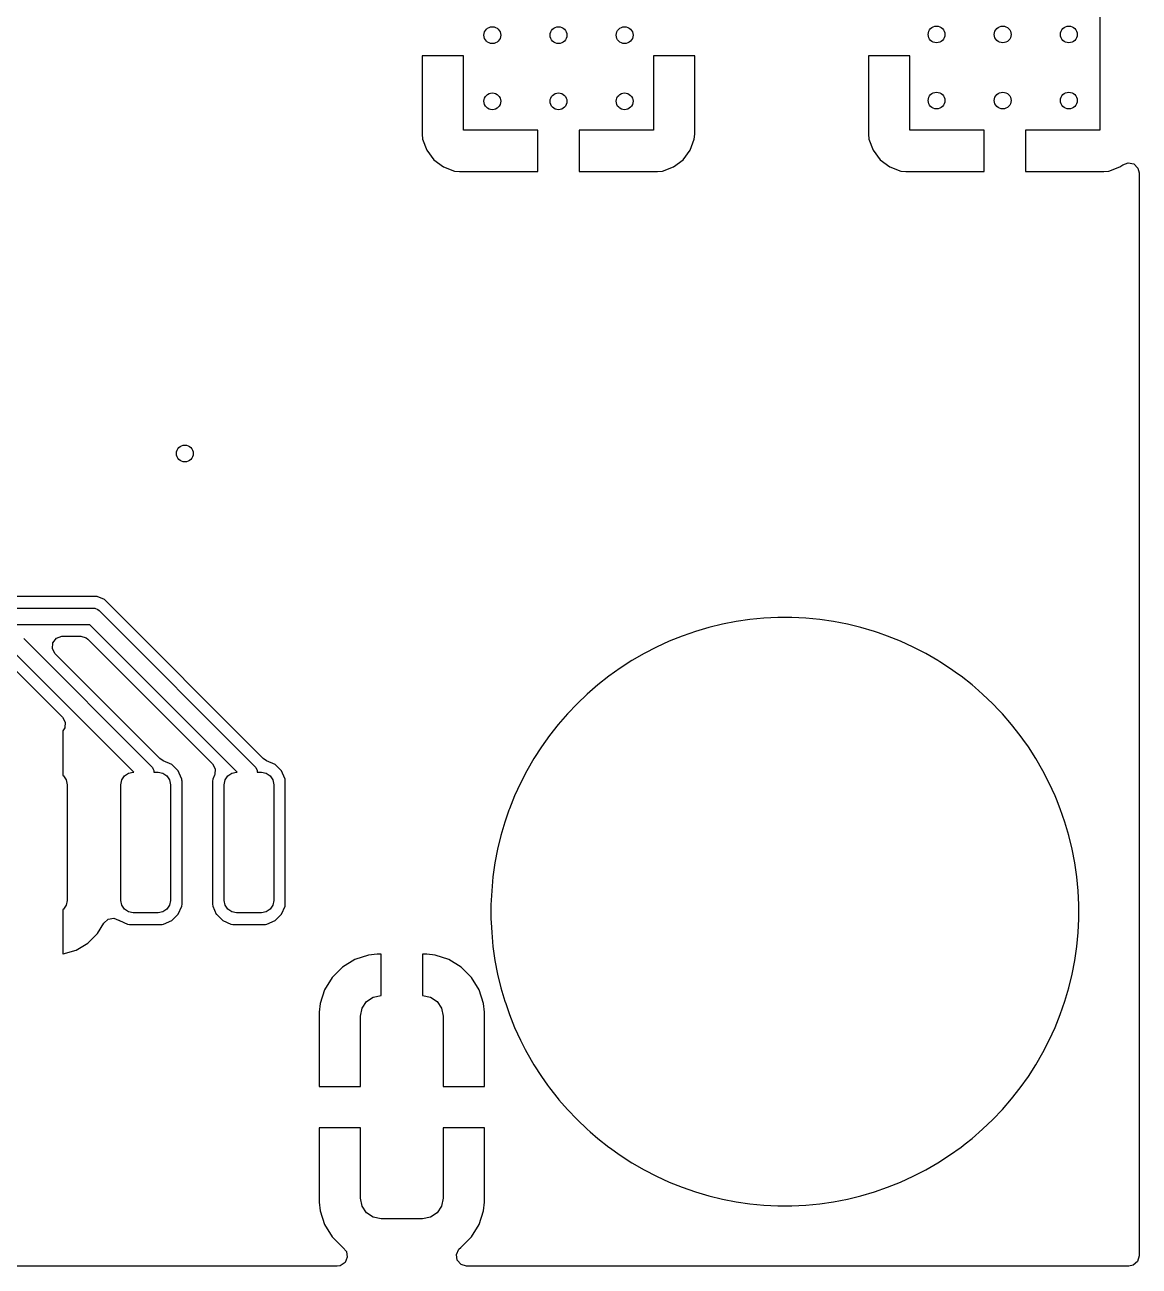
# Model space of a CAD drawing. Header units: inches. Extents: x 5.14 to 7.42, y -4.57 to -3.18.
# Drawn here: x 6.894 to 7.425, y -4.566 to -3.975 of the extents above; entities that cross this region are included whole.
import ezdxf

# ---------------------------------------------------------------- set-up
doc = ezdxf.new("R2010")
doc.units = ezdxf.units.IN
doc.header["$MEASUREMENT"] = 0
doc.layers.add('F.Cu', color=13, linetype='CONTINUOUS', true_color=0xc83434)

msp = doc.modelspace()

# ---------------------------------------------------------------- linework, layer by layer
at = {"layer": 'F.Cu', "linetype": 'CONTINUOUS'}
for p, q in [((7.40585, -3.93434), (7.40585, -4.02489)), ((7.1027, -3.98946), (7.08302, -3.98946)), ((7.08302, -3.98946), (7.08302, -4.02677)), ((7.1027, -4.02489), (7.1027, -3.98946)), ((7.21294, -3.98946), (7.19326, -3.98946)), ((7.19326, -3.98946), (7.19326, -4.02489)), ((7.21294, -4.02677), (7.21294, -3.98946)), ((7.3153, -3.98946), (7.29562, -3.98946)), ((7.29562, -3.98946), (7.29562, -4.02677)), ((7.3153, -4.02489), (7.3153, -3.98946)), ((7.08302, -4.02677), (7.08327, -4.02912)), ((7.08327, -4.02912), (7.08327, -4.02912)), ((7.08327, -4.02912), (7.08525, -4.03442)), ((7.13814, -4.02489), (7.1027, -4.02489)), ((7.13814, -4.04457), (7.13814, -4.02489)), ((7.19326, -4.02489), (7.15782, -4.02489)), ((7.15782, -4.02489), (7.15782, -4.04457)), ((7.21071, -4.03442), (7.21269, -4.02912)), ((7.21269, -4.02912), (7.21294, -4.02677)), ((7.21269, -4.02912), (7.21269, -4.02912)), ((7.21294, -4.02677), (7.21294, -4.02677)), ((7.29562, -4.02677), (7.29587, -4.02912)), ((7.29587, -4.02912), (7.29587, -4.02912)), ((7.29587, -4.02912), (7.29785, -4.03442)), ((7.35074, -4.02489), (7.3153, -4.02489)), ((7.35074, -4.04457), (7.35074, -4.02489)), ((7.40585, -4.02489), (7.37042, -4.02489)), ((7.37042, -4.02489), (7.37042, -4.04457)), ((7.08525, -4.03442), (7.08525, -4.03442)), ((7.08525, -4.03442), (7.08864, -4.03895)), ((7.20732, -4.03895), (7.21071, -4.03442)), ((7.21071, -4.03442), (7.21071, -4.03442)), ((7.29785, -4.03442), (7.29785, -4.03442)), ((7.29785, -4.03442), (7.30124, -4.03895)), ((7.08864, -4.03895), (7.08864, -4.03895)), ((7.08864, -4.03895), (7.09317, -4.04234)), ((7.20279, -4.04234), (7.20732, -4.03895)), ((7.20732, -4.03895), (7.20732, -4.03895)), ((7.30124, -4.03895), (7.30124, -4.03895)), ((7.30124, -4.03895), (7.30577, -4.04234)), ((7.41538, -4.04234), (7.41677, -4.04131)), ((7.41677, -4.04131), (7.41935, -4.04034)), ((7.41935, -4.04034), (7.42204, -4.04093)), ((7.42204, -4.04093), (7.42398, -4.04287)), ((7.09317, -4.04234), (7.09317, -4.04234)), ((7.09317, -4.04234), (7.09848, -4.04432)), ((7.09848, -4.04432), (7.09848, -4.04432)), ((7.09848, -4.04432), (7.10082, -4.04457)), ((7.10082, -4.04457), (7.10082, -4.04457)), ((7.10082, -4.04457), (7.13814, -4.04457)), ((7.15782, -4.04457), (7.19514, -4.04457)), ((7.19514, -4.04457), (7.19748, -4.04432)), ((7.19514, -4.04457), (7.19514, -4.04457)), ((7.19748, -4.04432), (7.20279, -4.04234)), ((7.19748, -4.04432), (7.19748, -4.04432)), ((7.20279, -4.04234), (7.20279, -4.04234)), ((7.30577, -4.04234), (7.30577, -4.04234)), ((7.30577, -4.04234), (7.31107, -4.04432)), ((7.31107, -4.04432), (7.31108, -4.04432)), ((7.31108, -4.04432), (7.31342, -4.04457)), ((7.31342, -4.04457), (7.31342, -4.04457)), ((7.31342, -4.04457), (7.35074, -4.04457)), ((7.37042, -4.04457), (7.40774, -4.04457)), ((7.40774, -4.04457), (7.41008, -4.04432)), ((7.40774, -4.04457), (7.40774, -4.04457)), ((7.41008, -4.04432), (7.41538, -4.04234)), ((7.41008, -4.04432), (7.41008, -4.04432)), ((7.41538, -4.04234), (7.41538, -4.04234)), ((7.42398, -4.04287), (7.42458, -4.04521)), ((7.42458, -4.04521), (7.42458, -4.21817)), ((7.42458, -4.21817), (7.42458, -4.56078)), ((6.92823, -4.24687), (6.30759, -4.24687)), ((6.93171, -4.24831), (6.92823, -4.24687)), ((6.92823, -4.24687), (6.92823, -4.24687)), ((7.0074, -4.324), (6.93171, -4.24831)), ((6.30328, -4.25239), (6.92635, -4.25239)), ((6.92635, -4.25239), (6.92712, -4.25247)), ((6.92712, -4.25247), (6.92854, -4.25306)), ((6.92854, -4.25306), (6.92913, -4.25355)), ((6.92913, -4.25355), (7.00334, -4.32775)), ((6.92472, -4.26027), (6.30165, -4.26027)), ((6.99498, -4.33053), (6.92472, -4.26027)), ((7.22606, -4.26008), (7.21958, -4.26166)), ((7.2326, -4.25882), (7.22606, -4.26008)), ((7.2392, -4.25787), (7.2326, -4.25882)), ((7.2326, -4.25882), (7.2326, -4.25882)), ((7.24583, -4.25724), (7.2392, -4.25787)), ((7.2392, -4.25787), (7.2392, -4.25787)), ((7.2392, -4.25787), (7.2392, -4.25787)), ((7.2392, -4.25787), (7.2392, -4.25787)), ((7.2392, -4.25787), (7.2392, -4.25787)), ((7.25249, -4.25692), (7.24583, -4.25724)), ((7.24583, -4.25724), (7.24583, -4.25724)), ((7.24583, -4.25724), (7.24583, -4.25724)), ((7.24583, -4.25724), (7.24583, -4.25724)), ((7.25915, -4.25692), (7.25249, -4.25692)), ((7.26581, -4.25724), (7.25915, -4.25692)), ((7.27244, -4.25787), (7.26581, -4.25724)), ((7.26581, -4.25724), (7.26581, -4.25724)), ((7.26581, -4.25724), (7.26581, -4.25724)), ((7.26581, -4.25724), (7.26581, -4.25724)), ((7.27245, -4.25787), (7.27244, -4.25787)), ((7.27244, -4.25787), (7.27244, -4.25787)), ((7.27244, -4.25787), (7.27244, -4.25787)), ((7.27904, -4.25882), (7.27245, -4.25787)), ((7.27245, -4.25787), (7.27245, -4.25787)), ((7.28559, -4.26008), (7.27904, -4.25882)), ((7.27904, -4.25882), (7.27904, -4.25882)), ((7.27904, -4.25882), (7.27904, -4.25882)), ((7.27904, -4.25882), (7.27904, -4.25882)), ((7.27904, -4.25882), (7.27904, -4.25882)), ((7.29206, -4.26166), (7.28559, -4.26008)), ((6.90883, -4.26676), (6.91141, -4.2658)), ((6.91141, -4.2658), (6.91175, -4.26579)), ((6.91175, -4.26579), (6.92041, -4.26579)), ((6.92041, -4.26579), (6.92305, -4.26656)), ((6.92305, -4.26656), (6.92386, -4.26722)), ((7.20689, -4.26571), (7.2007, -4.26819)), ((7.21057, -4.26444), (7.20689, -4.26571)), ((7.20689, -4.26571), (7.20689, -4.26571)), ((7.20689, -4.26571), (7.20689, -4.26571)), ((7.20689, -4.26571), (7.20689, -4.26571)), ((7.21319, -4.26353), (7.21057, -4.26444)), ((7.21958, -4.26166), (7.21319, -4.26353)), ((7.29846, -4.26353), (7.29206, -4.26166)), ((7.29206, -4.26166), (7.29206, -4.26166)), ((7.30046, -4.26423), (7.29846, -4.26353)), ((7.30475, -4.26571), (7.30046, -4.26423)), ((7.31094, -4.26819), (7.30475, -4.26571)), ((7.30475, -4.26571), (7.30475, -4.26571)), ((7.30475, -4.26571), (7.30475, -4.26571)), ((6.8933, -4.26692), (6.95412, -4.32775)), ((6.90698, -4.27171), (6.90718, -4.26896)), ((6.9083, -4.27412), (6.90698, -4.27171)), ((6.90718, -4.26896), (6.90883, -4.26676)), ((6.92386, -4.26722), (6.98314, -4.32649)), ((7.19464, -4.27096), (7.18872, -4.27401)), ((7.2007, -4.26819), (7.19464, -4.27096)), ((7.317, -4.27096), (7.31094, -4.26819)), ((7.32293, -4.27401), (7.317, -4.27096)), ((6.94577, -4.33053), (6.88888, -4.27364)), ((6.95818, -4.324), (6.9083, -4.27412)), ((7.18295, -4.27734), (7.17734, -4.28095)), ((7.18872, -4.27401), (7.18295, -4.27734)), ((7.18295, -4.27734), (7.18295, -4.27734)), ((7.18872, -4.27401), (7.18872, -4.27401)), ((7.3287, -4.27734), (7.32293, -4.27401)), ((7.32293, -4.27401), (7.32293, -4.27401)), ((7.32293, -4.27401), (7.32293, -4.27401)), ((7.32957, -4.2779), (7.3287, -4.27734)), ((7.3287, -4.27734), (7.3287, -4.27734)), ((7.3287, -4.27734), (7.3287, -4.27734)), ((7.3343, -4.28095), (7.32957, -4.2779)), ((6.88802, -4.28059), (6.91171, -4.30428)), ((7.17734, -4.28095), (7.17191, -4.28481)), ((7.17734, -4.28095), (7.17734, -4.28095)), ((7.33849, -4.28393), (7.3343, -4.28095)), ((7.3343, -4.28095), (7.3343, -4.28095)), ((7.33973, -4.28481), (7.33849, -4.28393)), ((7.16667, -4.28893), (7.16164, -4.2933)), ((7.17191, -4.28481), (7.16667, -4.28893)), ((7.16667, -4.28893), (7.16667, -4.28893)), ((7.17191, -4.28481), (7.17191, -4.28481)), ((7.34497, -4.28893), (7.33973, -4.28481)), ((7.33973, -4.28481), (7.33973, -4.28481)), ((7.33973, -4.28481), (7.33973, -4.28481)), ((7.34649, -4.29025), (7.34497, -4.28893)), ((7.34497, -4.28893), (7.34497, -4.28893)), ((7.34497, -4.28893), (7.34497, -4.28893)), ((7.35001, -4.2933), (7.34649, -4.29025)), ((7.16164, -4.2933), (7.15681, -4.2979)), ((7.16164, -4.2933), (7.16164, -4.2933)), ((7.35483, -4.2979), (7.35001, -4.2933)), ((7.35001, -4.2933), (7.35001, -4.2933)), ((7.15681, -4.2979), (7.15221, -4.30272)), ((7.35776, -4.30096), (7.35483, -4.2979)), ((7.35883, -4.30209), (7.35776, -4.30096)), ((7.35943, -4.30272), (7.35883, -4.30209)), ((6.91171, -4.30428), (6.91303, -4.30669)), ((6.91303, -4.30669), (6.91284, -4.30944)), ((7.14785, -4.30776), (7.14373, -4.31299)), ((7.15221, -4.30272), (7.14785, -4.30776)), ((7.14785, -4.30776), (7.14785, -4.30776)), ((7.15221, -4.30272), (7.15221, -4.30272)), ((7.36379, -4.30776), (7.35943, -4.30272)), ((7.35943, -4.30272), (7.35943, -4.30272)), ((7.36791, -4.31299), (7.36379, -4.30776)), ((7.36379, -4.30776), (7.36379, -4.30776)), ((7.36379, -4.30776), (7.36379, -4.30776)), ((6.91284, -4.30944), (6.91197, -4.31073)), ((6.91197, -4.31073), (6.91197, -4.3321)), ((7.14373, -4.31299), (7.13986, -4.31842)), ((7.14373, -4.31299), (7.14373, -4.31299)), ((7.36913, -4.3147), (7.36791, -4.31299)), ((7.36791, -4.31299), (7.36791, -4.31299)), ((7.36791, -4.31299), (7.36791, -4.31299)), ((7.13986, -4.31842), (7.13626, -4.32403)), ((7.13986, -4.31842), (7.13986, -4.31842)), ((7.37178, -4.31842), (7.36913, -4.3147)), ((7.37538, -4.32403), (7.37178, -4.31842)), ((7.37178, -4.31842), (7.37178, -4.31842)), ((7.37178, -4.31842), (7.37178, -4.31842)), ((6.95966, -4.32502), (6.95818, -4.324)), ((6.96381, -4.32685), (6.95966, -4.32502)), ((7.00888, -4.32502), (7.0074, -4.324)), ((7.01303, -4.32685), (7.00888, -4.32502)), ((7.13626, -4.32403), (7.13293, -4.3298)), ((7.13626, -4.32403), (7.13626, -4.32403)), ((7.37871, -4.3298), (7.37538, -4.32403)), ((6.94126, -4.33226), (6.94317, -4.33098)), ((6.94317, -4.33098), (6.94543, -4.33053)), ((6.94543, -4.33053), (6.94577, -4.33053)), ((6.95412, -4.32775), (6.95461, -4.32834)), ((6.95461, -4.32834), (6.95478, -4.32876)), ((6.95478, -4.32876), (6.9552, -4.32976)), ((6.9552, -4.32976), (6.95528, -4.33053)), ((6.95528, -4.33053), (6.95724, -4.33053)), ((6.95724, -4.33053), (6.9595, -4.33098)), ((6.9595, -4.33098), (6.96142, -4.33226)), ((6.96683, -4.32987), (6.96381, -4.32685)), ((6.96381, -4.32685), (6.96381, -4.32685)), ((6.96733, -4.33099), (6.96683, -4.32987)), ((6.96856, -4.33378), (6.96733, -4.33099)), ((6.98314, -4.32649), (6.98446, -4.32891)), ((6.98426, -4.33165), (6.98415, -4.33192)), ((6.98446, -4.32891), (6.98426, -4.33165)), ((6.99047, -4.33226), (6.99239, -4.33098)), ((6.99239, -4.33098), (6.99465, -4.33053)), ((6.99465, -4.33053), (6.99498, -4.33053)), ((7.00334, -4.32775), (7.00382, -4.32834)), ((7.00382, -4.32834), (7.00382, -4.32834)), ((7.00382, -4.32834), (7.00441, -4.32976)), ((7.00441, -4.32976), (7.00449, -4.33053)), ((7.00449, -4.33053), (7.00646, -4.33053)), ((7.00646, -4.33053), (7.00872, -4.33098)), ((7.00872, -4.33098), (7.01063, -4.33226)), ((7.01605, -4.32987), (7.01303, -4.32685)), ((7.01303, -4.32685), (7.01303, -4.32685)), ((7.01303, -4.32685), (7.01303, -4.32685)), ((7.01654, -4.33099), (7.01605, -4.32987)), ((7.01777, -4.33378), (7.01654, -4.33099)), ((7.13293, -4.3298), (7.12988, -4.33572)), ((7.13293, -4.3298), (7.13293, -4.3298)), ((7.37875, -4.32987), (7.37871, -4.3298)), ((7.38177, -4.33572), (7.37875, -4.32987)), ((6.91197, -4.3321), (6.91221, -4.33226)), ((6.91221, -4.33226), (6.91349, -4.33418)), ((6.91349, -4.33418), (6.91394, -4.33644)), ((6.91394, -4.33644), (6.91394, -4.39156)), ((6.93953, -4.33644), (6.93998, -4.33418)), ((6.93953, -4.39156), (6.93953, -4.33644)), ((6.93998, -4.33418), (6.94126, -4.33226)), ((6.96142, -4.33226), (6.9627, -4.33418)), ((6.9627, -4.33418), (6.96315, -4.33644)), ((6.96315, -4.33644), (6.96315, -4.39156)), ((6.96861, -4.33422), (6.96856, -4.33378)), ((6.96856, -4.33378), (6.96856, -4.33378)), ((6.96867, -4.33473), (6.96861, -4.33422)), ((6.96867, -4.39326), (6.96867, -4.33473)), ((6.98333, -4.33378), (6.98322, -4.33473)), ((6.98322, -4.33473), (6.98322, -4.39326)), ((6.98415, -4.33192), (6.98333, -4.33378)), ((6.98874, -4.33644), (6.98919, -4.33418)), ((6.98874, -4.39156), (6.98874, -4.33644)), ((6.98919, -4.33418), (6.99047, -4.33226)), ((7.01063, -4.33226), (7.01191, -4.33418)), ((7.01191, -4.33418), (7.01236, -4.33644)), ((7.01236, -4.33644), (7.01236, -4.39156)), ((7.01782, -4.33422), (7.01777, -4.33378)), ((7.01777, -4.33378), (7.01777, -4.33378)), ((7.01788, -4.33473), (7.01782, -4.33422)), ((7.01788, -4.39326), (7.01788, -4.33473)), ((7.12988, -4.33572), (7.12711, -4.34179)), ((7.38454, -4.34179), (7.38177, -4.33572)), ((7.38177, -4.33572), (7.38177, -4.33572)), ((7.38177, -4.33572), (7.38177, -4.33572)), ((7.12711, -4.34179), (7.12463, -4.34797)), ((7.38515, -4.34332), (7.38454, -4.34179)), ((7.38701, -4.34797), (7.38515, -4.34332)), ((7.12441, -4.34861), (7.12245, -4.35427)), ((7.12463, -4.34797), (7.12441, -4.34861)), ((7.12463, -4.34797), (7.12463, -4.34797)), ((7.12463, -4.34797), (7.12463, -4.34797)), ((7.38919, -4.35427), (7.38701, -4.34797)), ((7.38701, -4.34797), (7.38701, -4.34797)), ((7.12245, -4.35427), (7.12057, -4.36066)), ((7.39107, -4.36066), (7.38919, -4.35427)), ((7.12057, -4.36066), (7.119, -4.36714)), ((7.39264, -4.36714), (7.39107, -4.36066)), ((7.119, -4.36714), (7.11774, -4.37368)), ((7.3939, -4.37368), (7.39264, -4.36714)), ((7.11774, -4.37369), (7.11679, -4.38028)), ((7.11774, -4.37368), (7.11774, -4.37369)), ((7.39485, -4.38028), (7.3939, -4.37368)), ((7.11679, -4.38028), (7.11616, -4.38691)), ((7.11679, -4.38028), (7.11679, -4.38028)), ((7.39548, -4.38692), (7.39485, -4.38028)), ((7.11616, -4.38692), (7.11584, -4.39357)), ((7.11616, -4.38691), (7.11616, -4.38691)), ((7.11616, -4.38691), (7.11616, -4.38692)), ((7.11616, -4.38692), (7.11616, -4.38692)), ((7.3958, -4.39357), (7.39548, -4.38692)), ((6.91221, -4.39573), (6.91197, -4.39589)), ((6.91197, -4.39589), (6.91197, -4.41704)), ((6.91349, -4.39382), (6.91221, -4.39573)), ((6.91394, -4.39156), (6.91349, -4.39382)), ((6.93998, -4.39382), (6.93953, -4.39156)), ((6.94126, -4.39573), (6.93998, -4.39382)), ((6.94317, -4.39701), (6.94126, -4.39573)), ((6.96142, -4.39573), (6.9595, -4.39701)), ((6.9627, -4.39382), (6.96142, -4.39573)), ((6.96315, -4.39156), (6.9627, -4.39382)), ((6.96683, -4.39812), (6.96856, -4.39422)), ((6.96856, -4.39422), (6.96867, -4.39326)), ((6.98322, -4.39326), (6.98322, -4.39326)), ((6.98322, -4.39326), (6.98333, -4.39422)), ((6.98333, -4.39422), (6.98333, -4.39422)), ((6.98333, -4.39422), (6.985, -4.39801)), ((6.98919, -4.39382), (6.98874, -4.39156)), ((6.99047, -4.39573), (6.98919, -4.39382)), ((6.99239, -4.39701), (6.99047, -4.39573)), ((7.01063, -4.39573), (7.00872, -4.39701)), ((7.01191, -4.39382), (7.01063, -4.39573)), ((7.01236, -4.39156), (7.01191, -4.39382)), ((7.01605, -4.39812), (7.01777, -4.39422)), ((7.01777, -4.39422), (7.01785, -4.39357)), ((7.01785, -4.39357), (7.01788, -4.39326)), ((7.11584, -4.39357), (7.11584, -4.40024)), ((7.3958, -4.40024), (7.3958, -4.39357)), ((6.92841, -4.40736), (6.9314, -4.40231)), ((6.9314, -4.40231), (6.93342, -4.40043)), ((6.93342, -4.40043), (6.93612, -4.39994)), ((6.93612, -4.39994), (6.93848, -4.40091)), ((6.93848, -4.40091), (6.93849, -4.40089)), ((6.93849, -4.40089), (6.93858, -4.40095)), ((6.93858, -4.40095), (6.93866, -4.40098)), ((6.93866, -4.40098), (6.93877, -4.40108)), ((6.93877, -4.40108), (6.93886, -4.40114)), ((6.93886, -4.40114), (6.93886, -4.40114)), ((6.93886, -4.40114), (6.94277, -4.40287)), ((6.94543, -4.39746), (6.94317, -4.39701)), ((6.95724, -4.39746), (6.94543, -4.39746)), ((6.9595, -4.39701), (6.95724, -4.39746)), ((6.95991, -4.40287), (6.96381, -4.40114)), ((6.96381, -4.40114), (6.96683, -4.39812)), ((6.985, -4.39801), (6.98506, -4.39812)), ((6.98506, -4.39812), (6.98808, -4.40114)), ((6.98808, -4.40114), (6.99198, -4.40287)), ((6.99465, -4.39746), (6.99239, -4.39701)), ((7.00646, -4.39746), (6.99465, -4.39746)), ((7.00872, -4.39701), (7.00646, -4.39746)), ((7.00912, -4.40287), (7.01303, -4.40114)), ((7.01303, -4.40114), (7.01605, -4.39812)), ((7.11584, -4.40024), (7.11593, -4.40208)), ((7.11593, -4.40208), (7.11616, -4.40689)), ((7.39548, -4.40689), (7.3958, -4.40024)), ((6.92384, -4.41194), (6.92841, -4.40736)), ((6.92841, -4.40736), (6.92841, -4.40736)), ((6.94277, -4.40287), (6.94373, -4.40298)), ((6.94373, -4.40298), (6.95895, -4.40298)), ((6.95895, -4.40298), (6.95923, -4.40295)), ((6.95923, -4.40295), (6.95991, -4.40287)), ((6.95991, -4.40287), (6.95991, -4.40287)), ((6.95991, -4.40287), (6.95991, -4.40287)), ((6.99198, -4.40287), (6.99294, -4.40298)), ((6.99294, -4.40298), (7.00816, -4.40298)), ((7.00816, -4.40298), (7.00844, -4.40295)), ((7.00844, -4.40295), (7.00912, -4.40287)), ((7.00912, -4.40287), (7.00912, -4.40287)), ((7.00912, -4.40287), (7.00912, -4.40287)), ((7.11616, -4.40689), (7.11616, -4.40689)), ((7.11616, -4.40689), (7.11679, -4.41353)), ((7.39485, -4.41353), (7.39548, -4.40689)), ((6.91828, -4.41523), (6.92384, -4.41194)), ((6.92384, -4.41194), (6.92384, -4.41194)), ((7.11679, -4.41353), (7.11679, -4.41353)), ((7.11679, -4.41353), (7.11774, -4.42012)), ((7.3939, -4.42012), (7.39485, -4.41353)), ((6.91197, -4.41704), (6.91207, -4.41703)), ((6.91197, -4.41704), (6.91197, -4.41704)), ((6.91207, -4.41703), (6.91828, -4.41523)), ((7.05098, -4.41973), (7.0451, -4.42335)), ((7.05753, -4.41756), (7.05098, -4.41973)), ((7.05098, -4.41973), (7.05098, -4.41973)), ((7.06158, -4.41715), (7.05753, -4.41756)), ((7.06354, -4.41715), (7.06158, -4.41715)), ((7.06158, -4.41715), (7.06158, -4.41715)), ((7.06354, -4.43683), (7.06354, -4.41715)), ((7.06354, -4.41715), (7.06354, -4.41715)), ((7.0852, -4.41715), (7.08323, -4.41715)), ((7.08323, -4.41715), (7.08323, -4.43683)), ((7.08924, -4.41756), (7.0852, -4.41715)), ((7.09579, -4.41973), (7.08924, -4.41756)), ((7.08924, -4.41756), (7.08924, -4.41756)), ((7.10167, -4.42335), (7.09579, -4.41973)), ((7.09579, -4.41973), (7.09579, -4.41973)), ((7.11774, -4.42012), (7.11774, -4.42012)), ((7.11774, -4.42012), (7.119, -4.42667)), ((7.39264, -4.42667), (7.3939, -4.42012)), ((7.0451, -4.42335), (7.04022, -4.42823)), ((7.10655, -4.42823), (7.10167, -4.42335)), ((7.04022, -4.42823), (7.0366, -4.43411)), ((7.11017, -4.43411), (7.10655, -4.42823)), ((7.119, -4.42667), (7.12057, -4.43314)), ((7.39107, -4.43314), (7.39264, -4.42667)), ((7.0366, -4.43411), (7.03443, -4.44066)), ((7.0366, -4.43411), (7.0366, -4.43411)), ((7.05658, -4.43971), (7.05978, -4.43758)), ((7.05978, -4.43758), (7.06354, -4.43683)), ((7.08323, -4.43683), (7.087, -4.43758)), ((7.087, -4.43758), (7.09019, -4.43971)), ((7.11234, -4.44066), (7.11017, -4.43411)), ((7.11017, -4.43411), (7.11017, -4.43411)), ((7.12057, -4.43314), (7.12245, -4.43954)), ((7.38919, -4.43954), (7.39107, -4.43314)), ((7.03443, -4.44066), (7.03402, -4.44471)), ((7.03443, -4.44066), (7.03443, -4.44066)), ((7.0537, -4.44667), (7.05445, -4.44291)), ((7.05445, -4.44291), (7.05658, -4.43971)), ((7.09019, -4.43971), (7.09232, -4.44291)), ((7.09232, -4.44291), (7.09307, -4.44667)), ((7.11276, -4.44471), (7.11234, -4.44066)), ((7.12245, -4.43954), (7.12284, -4.44066)), ((7.12284, -4.44066), (7.12463, -4.44584)), ((7.38701, -4.44584), (7.38919, -4.43954)), ((7.03402, -4.44471), (7.03402, -4.48014)), ((7.0537, -4.48014), (7.0537, -4.44667)), ((7.09307, -4.44667), (7.09307, -4.48014)), ((7.11276, -4.48014), (7.11276, -4.44471)), ((7.11276, -4.44471), (7.11276, -4.44471)), ((7.12463, -4.44584), (7.12463, -4.44584)), ((7.12463, -4.44584), (7.12463, -4.44584)), ((7.12463, -4.44584), (7.12711, -4.45202)), ((7.38454, -4.45202), (7.38701, -4.44584)), ((7.12711, -4.45202), (7.12988, -4.45809)), ((7.38177, -4.45809), (7.38454, -4.45202)), ((7.12988, -4.45809), (7.13215, -4.46251)), ((7.37871, -4.46401), (7.38177, -4.45809)), ((7.13215, -4.46251), (7.13293, -4.46401)), ((7.13293, -4.46401), (7.13293, -4.46401)), ((7.13293, -4.46401), (7.13293, -4.46401)), ((7.13293, -4.46401), (7.13626, -4.46978)), ((7.37538, -4.46978), (7.37871, -4.46401)), ((7.13626, -4.46978), (7.13626, -4.46978)), ((7.13626, -4.46978), (7.13626, -4.46978)), ((7.13626, -4.46978), (7.13986, -4.47539)), ((7.37178, -4.47539), (7.37538, -4.46978)), ((7.13986, -4.47539), (7.13986, -4.47539)), ((7.13986, -4.47539), (7.1428, -4.47951)), ((7.36791, -4.48082), (7.37178, -4.47539)), ((7.03402, -4.48014), (7.0537, -4.48014)), ((7.09307, -4.48014), (7.11276, -4.48014)), ((7.1428, -4.47951), (7.14373, -4.48082)), ((7.14373, -4.48082), (7.14373, -4.48082)), ((7.14373, -4.48082), (7.14373, -4.48082)), ((7.14373, -4.48082), (7.14785, -4.48605)), ((7.36379, -4.48605), (7.36791, -4.48082)), ((7.14785, -4.48605), (7.14785, -4.48605)), ((7.14785, -4.48605), (7.14785, -4.48605)), ((7.14785, -4.48605), (7.14822, -4.48648)), ((7.14822, -4.48648), (7.15221, -4.49109)), ((7.15221, -4.49109), (7.15221, -4.49109)), ((7.15221, -4.49109), (7.15681, -4.49591)), ((7.35483, -4.49591), (7.35943, -4.49109)), ((7.35943, -4.49109), (7.36379, -4.48605)), ((7.15681, -4.49591), (7.16164, -4.50051)), ((7.35001, -4.50051), (7.35483, -4.49591)), ((7.0537, -4.49982), (7.03402, -4.49982)), ((7.03402, -4.49982), (7.03402, -4.53526)), ((7.0537, -4.53329), (7.0537, -4.49982)), ((7.11276, -4.49982), (7.09307, -4.49982)), ((7.09307, -4.49982), (7.09307, -4.53329)), ((7.11276, -4.53525), (7.11276, -4.49982)), ((7.16164, -4.50051), (7.16164, -4.50051)), ((7.16164, -4.50051), (7.163, -4.50169)), ((7.163, -4.50169), (7.16667, -4.50488)), ((7.34497, -4.50488), (7.35001, -4.50051)), ((7.16667, -4.50488), (7.16667, -4.50488)), ((7.16667, -4.50488), (7.16667, -4.50488)), ((7.16667, -4.50488), (7.17191, -4.50899)), ((7.17191, -4.50899), (7.17191, -4.509)), ((7.17191, -4.509), (7.17191, -4.509)), ((7.17191, -4.509), (7.17223, -4.50923)), ((7.3343, -4.51286), (7.33973, -4.509)), ((7.33973, -4.509), (7.34167, -4.50747)), ((7.34167, -4.50747), (7.34497, -4.50488)), ((7.34497, -4.50488), (7.34497, -4.50488)), ((7.34497, -4.50488), (7.34497, -4.50488)), ((7.17223, -4.50923), (7.17734, -4.51286)), ((7.17734, -4.51286), (7.17734, -4.51286)), ((7.17734, -4.51286), (7.18295, -4.51646)), ((7.3287, -4.51646), (7.3343, -4.51286)), ((7.18295, -4.51646), (7.18872, -4.5198)), ((7.18872, -4.5198), (7.18872, -4.5198)), ((7.18872, -4.5198), (7.19464, -4.52285)), ((7.317, -4.52285), (7.32293, -4.5198)), ((7.32293, -4.5198), (7.3287, -4.51646)), ((7.19464, -4.52285), (7.19464, -4.52285)), ((7.19464, -4.52285), (7.19464, -4.52285)), ((7.19464, -4.52285), (7.2007, -4.52562)), ((7.2007, -4.52562), (7.20273, -4.52643)), ((7.20273, -4.52643), (7.20689, -4.5281)), ((7.30475, -4.5281), (7.31094, -4.52562)), ((7.31094, -4.52562), (7.317, -4.52285)), ((7.20689, -4.5281), (7.20689, -4.5281)), ((7.20689, -4.5281), (7.20689, -4.5281)), ((7.20689, -4.5281), (7.21319, -4.53028)), ((7.21319, -4.53028), (7.21958, -4.53215)), ((7.21958, -4.53215), (7.21958, -4.53215)), ((7.21958, -4.53215), (7.21958, -4.53215)), ((7.21958, -4.53215), (7.21958, -4.53215)), ((7.21958, -4.53215), (7.22606, -4.53372)), ((7.28559, -4.53372), (7.29206, -4.53215)), ((7.29206, -4.53215), (7.29846, -4.53028)), ((7.29846, -4.53028), (7.30475, -4.5281)), ((7.03402, -4.53526), (7.03443, -4.5393)), ((7.05445, -4.53705), (7.0537, -4.53329)), ((7.05658, -4.54025), (7.05445, -4.53705)), ((7.09232, -4.53705), (7.09019, -4.54025)), ((7.09307, -4.53329), (7.09232, -4.53705)), ((7.11234, -4.5393), (7.11276, -4.53526)), ((7.11276, -4.53526), (7.11276, -4.53525)), ((7.22606, -4.53372), (7.2326, -4.53499)), ((7.2326, -4.53499), (7.2392, -4.53593)), ((7.2392, -4.53593), (7.24583, -4.53657)), ((7.24583, -4.53657), (7.25249, -4.53688)), ((7.25249, -4.53688), (7.25582, -4.5369)), ((7.25582, -4.5369), (7.25915, -4.53688)), ((7.25915, -4.53688), (7.26581, -4.53657)), ((7.26581, -4.53657), (7.27244, -4.53593)), ((7.27244, -4.53593), (7.27904, -4.53499)), ((7.27904, -4.53499), (7.28559, -4.53372)), ((7.03443, -4.5393), (7.0366, -4.54585)), ((7.05978, -4.54238), (7.05658, -4.54025)), ((7.06354, -4.54313), (7.05978, -4.54238)), ((7.08323, -4.54313), (7.06354, -4.54313)), ((7.087, -4.54238), (7.08323, -4.54313)), ((7.09019, -4.54025), (7.087, -4.54238)), ((7.11017, -4.54585), (7.11234, -4.5393)), ((7.11234, -4.5393), (7.11234, -4.5393)), ((7.0366, -4.54585), (7.0366, -4.54585)), ((7.0366, -4.54585), (7.04022, -4.55173)), ((7.10655, -4.55173), (7.11017, -4.54585)), ((7.11017, -4.54585), (7.11017, -4.54585)), ((7.04022, -4.55173), (7.0451, -4.55661)), ((7.10167, -4.55661), (7.10655, -4.55173)), ((7.0451, -4.55661), (7.04513, -4.55662)), ((7.04513, -4.55662), (7.04515, -4.55664)), ((7.04515, -4.55664), (7.04533, -4.55678)), ((7.04533, -4.55678), (7.0453, -4.55681)), ((7.0453, -4.55681), (7.04697, -4.55867)), ((7.04741, -4.56138), (7.04632, -4.56391)), ((7.04697, -4.55867), (7.04741, -4.56138)), ((7.09937, -4.56008), (7.10051, -4.55758)), ((7.09976, -4.56281), (7.09937, -4.56008)), ((7.10051, -4.55758), (7.10145, -4.55679)), ((7.10144, -4.55678), (7.10156, -4.55669)), ((7.10145, -4.55679), (7.10144, -4.55678)), ((7.10156, -4.55669), (7.10164, -4.55662)), ((7.10164, -4.55662), (7.10167, -4.55661)), ((7.42458, -4.56078), (7.4238, -4.56342)), ((7.04257, -4.56566), (6.51562, -4.56566)), ((7.04403, -4.56544), (7.04257, -4.56566)), ((7.04632, -4.56391), (7.04403, -4.56544)), ((7.10156, -4.56489), (7.09976, -4.56281)), ((7.1042, -4.56566), (7.10156, -4.56489)), ((7.4197, -4.56566), (7.1042, -4.56566)), ((7.42173, -4.56522), (7.4197, -4.56566)), ((7.4238, -4.56342), (7.42173, -4.56522))]:
    msp.add_line(p, q, dxfattribs=at)
at = {"layer": 'F.Cu'}
for centre in [(7.11648, -3.97961), (7.14798, -3.97961), (7.17948, -3.97961), (7.32808, -3.97927), (7.35958, -3.97927), (7.39107, -3.97927), (7.11648, -4.01111), (7.14798, -4.01111), (7.17948, -4.01111), (7.32808, -4.01076), (7.35958, -4.01076), (7.39107, -4.01076), (6.97, -4.1788)]:
    msp.add_circle(centre, 0.004, dxfattribs=at)

doc.saveas('drawing.dxf')
